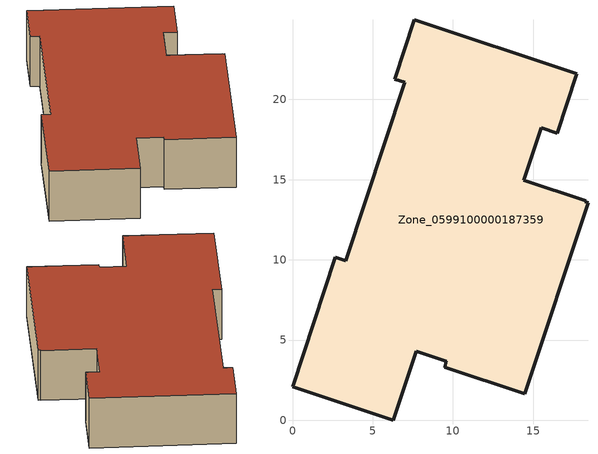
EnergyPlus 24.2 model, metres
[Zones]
Zone_0599100000187359
 floor ground (C_G): 18.41,13.55 14.46,1.66 9.47,3.31 9.59,3.67 7.7,4.3 6.27,0 0,2.08 2.67,10.15 3.32,9.94 7.01,21.05 6.36,21.27 7.58,24.97 17.72,21.61 16.49,17.9 15.5,18.23 14.41,14.96 18.26,13.68 18.23,13.61 z0
 wall outside (C_F): 15.5,18.23 16.49,17.9 17.72,21.61 7.58,24.97 6.36,21.27 7.01,21.05 3.32,9.94 2.67,10.15 0,2.08 6.27,0 7.7,4.3 9.59,3.67 9.47,3.31 14.46,1.66 18.41,13.55 18.23,13.61 18.26,13.68 14.41,14.96 15.5,18.23 z0:4.1
 roof outside (C_R): 18.23,13.61 18.26,13.68 14.41,14.96 15.5,18.23 16.49,17.9 17.72,21.61 7.58,24.97 6.36,21.27 7.01,21.05 3.32,9.94 2.67,10.15 0,2.08 6.27,0 7.7,4.3 9.59,3.67 9.47,3.31 14.46,1.66 18.41,13.55 z4.1
[BUILDING]
Pand.0599100000187359: North Axis=0; Terrain=City; Loads Convergence Tolerance Value=0.04; Temperature Convergence Tolerance Value=0.4; Solar Distribution=FullExterior; Maximum Number of Warmup Days=25; Minimum Number of Warmup Days=1
[Site:Location]
Rotterdam.The.Hague.AP_ZH_NLD Design_Conditions: Latitude=51.96; Longitude=4.45; Time Zone=1; Elevation=-4.5
[SITE:GROUNDTEMPERATURE:BUILDINGSURFACE]
18, 18, 18, 18, 18, 18, 18, 18, 18, 18, 18, 18
[MATERIAL] Thermal Absorptance=0.9; Solar Absorptance=0.7; Visible Absorptance=0.7
Name | Roughness | Thickness | Conductivity | Density | Specific Heat
G.D.1965 | MediumSmooth | 0.15 | 1 | 540 | 1210
F.D.1965 | Rough | 0.3 | 0.857143 | 1920 | 840
R.D.1965 | MediumRough | 0.2 | 0.08 | 1500 | 1000
[CONSTRUCTION]
C_G: G.D.1965
C_F: F.D.1965
C_R: R.D.1965
[ZONE]
Zone_0599100000187359: Type=1; Multiplier=1; Ceiling Height=Autocalculate; Volume=Autocalculate; Floor Area=autocalculate; Part of Total Floor Area=Yes
[ZONEINFILTRATION:DESIGNFLOWRATE]
Infil_Zone_0599100000187359: Zone or ZoneList or Space or SpaceList=Zone_0599100000187359; Schedule=AlwaysOn; Design Flow Rate Calculation Method=Flow/Area; Flow Rate per Floor Area=0.0042; Constant Term Coefficient=1; Temperature Term Coefficient=0; Velocity Term Coefficient=0; Velocity Squared Term Coefficient=0
[HVACTEMPLATE:ZONE:IDEALLOADSAIRSYSTEM]
Zone_0599100000187359: Maximum Heating Supply Air Temperature=50; Minimum Cooling Supply Air Temperature=13; Maximum Heating Supply Air Humidity Ratio=0.0156; Minimum Cooling Supply Air Humidity Ratio=0.0077; Heating Limit=NoLimit; Cooling Limit=NoLimit; Dehumidification Control Type=ConstantSensibleHeatRatio; Cooling Sensible Heat Ratio=0.7; Dehumidification Setpoint=60; Humidification Control Type=None; Humidification Setpoint=30; Outdoor Air Method=None; Outdoor Air Flow Rate per Person=0.00944; Outdoor Air Flow Rate per Zone Floor Area=0; Outdoor Air Flow Rate per Zone=0; Demand Controlled Ventilation Type=None; Outdoor Air Economizer Type=NoEconomizer; Heat Recovery Type=None; Sensible Heat Recovery Effectiveness=0.7; Latent Heat Recovery Effectiveness=0.65
[ZONECONTROL:THERMOSTAT]
ThermostatControl_Zone_0599100000187359: Zone or ZoneList=Zone_0599100000187359; Control Type Schedule=DualSetpointControlType; Control 1=Thermostat_Zone_0599100000187359; Temperature Difference Between Cutout And Setpoint=0
[THERMOSTATSETPOINT:DUALSETPOINT]
Thermostat_Zone_0599100000187359: Heating Setpoint Temperature Schedule=HeatingSetpoint_Zone_0599100000187359; Cooling Setpoint Temperature Schedule=CoolingSetpoint_Zone_0599100000187359
[SCHEDULE:COMPACT]
HeatingSetpoint_Zone_0599100000187359: Through: 12/31, For: AllDays, Until: 24:00, 21
CoolingSetpoint_Zone_0599100000187359: Through: 12/31, For: AllDays, Until: 24:00, 24
DualSetpointControlType: Through: 12/31, For: AllDays, Until: 24:00, 4
AlwaysOn: Through: 12/31, For: AllDays, Until: 24:00, 1
